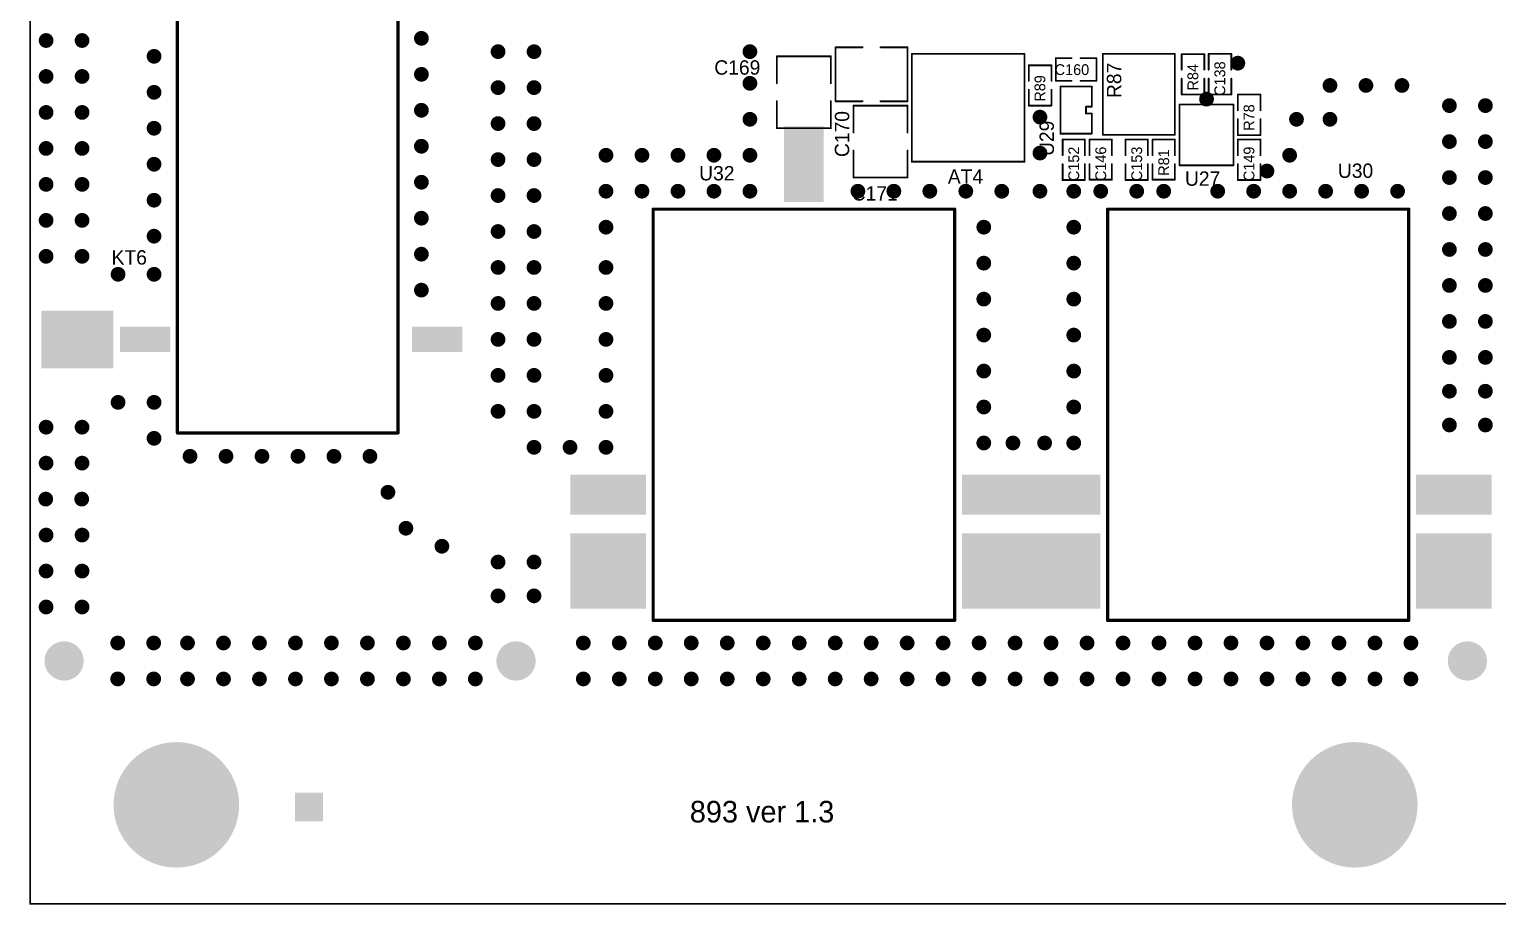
# Model space of a CAD drawing. Extents: x 3.3 to 12.8, y -4.6 to 5.5.
# Drawn here: x 3.322 to 7.403, y 0.597 to 3.031 of the extents above; entities that cross this region are included whole.
import ezdxf

# ---------------------------------------------------------------- set-up
doc = ezdxf.new("R2010")
doc.units = 0
doc.header["$MEASUREMENT"] = 0
for name, color, linetype in [('1', 5, 'CONTINUOUS'), ('12', 1, 'CONTINUOUS'), ('5', 7, 'CONTINUOUS')]:
    doc.layers.add(name, color=color, linetype=linetype)

msp = doc.modelspace()

# ---------------------------------------------------------------- linework, layer by layer
at = {"layer": '1', "const_width": 0.003}
for points in [[(5.562, 2.831), (5.562, 2.981, -1), (5.564, 2.981), (5.564, 2.831, -1), (5.562, 2.831)], [(5.638, 2.98), (5.563, 2.98, -1), (5.563, 2.982), (5.638, 2.982, -1), (5.638, 2.98)], [(5.688, 2.982), (5.763, 2.982, -1), (5.763, 2.98), (5.688, 2.98, -1), (5.688, 2.982)], [(5.762, 2.831), (5.762, 2.981, -1), (5.764, 2.981), (5.764, 2.831, -1), (5.762, 2.831)], [(5.55, 2.955), (5.4, 2.955, -1), (5.4, 2.957), (5.55, 2.957, -1), (5.55, 2.955)], [(5.399, 2.881), (5.399, 2.956, -1), (5.401, 2.956), (5.401, 2.881, -1), (5.399, 2.881)], [(5.549, 2.881), (5.549, 2.956, -1), (5.551, 2.956), (5.551, 2.881, -1), (5.549, 2.881)], [(5.776, 2.963), (5.776, 2.663, -1), (5.774, 2.663), (5.774, 2.963, -1), (5.776, 2.963)], [(5.775, 2.964), (6.088, 2.964, -1), (6.088, 2.962), (5.775, 2.962, -1), (5.775, 2.964)], [(6.089, 2.963), (6.089, 2.663, -1), (6.087, 2.663), (6.087, 2.963, -1), (6.089, 2.963)], [(6.174, 2.888), (6.174, 2.951, -1), (6.176, 2.951), (6.176, 2.888, -1), (6.174, 2.888)], [(6.175, 2.952), (6.219, 2.952, -1), (6.219, 2.95), (6.175, 2.95, -1), (6.175, 2.952)], [(6.288, 2.95), (6.244, 2.95, -1), (6.244, 2.952), (6.288, 2.952, -1), (6.288, 2.95)], [(6.287, 2.888), (6.287, 2.951, -1), (6.289, 2.951), (6.289, 2.888, -1), (6.287, 2.888)], [(6.307, 2.963), (6.307, 2.738, -1), (6.305, 2.738), (6.305, 2.963, -1), (6.307, 2.963)], [(6.506, 2.962), (6.306, 2.962, -1), (6.306, 2.964), (6.506, 2.964, -1), (6.506, 2.962)], [(6.507, 2.963), (6.507, 2.738, -1), (6.505, 2.738), (6.505, 2.963, -1), (6.507, 2.963)], [(6.525, 2.963), (6.588, 2.963, -1), (6.588, 2.961), (6.525, 2.961, -1), (6.525, 2.963)], [(6.526, 2.962), (6.526, 2.919, -1), (6.524, 2.919), (6.524, 2.962, -1), (6.526, 2.962)], [(6.589, 2.962), (6.589, 2.919, -1), (6.587, 2.919), (6.587, 2.962, -1), (6.589, 2.962)], [(6.6, 2.964), (6.663, 2.964, -1), (6.663, 2.962), (6.6, 2.962, -1), (6.6, 2.964)], [(6.601, 2.963), (6.601, 2.919, -1), (6.599, 2.919), (6.599, 2.963, -1), (6.601, 2.963)], [(6.664, 2.963), (6.664, 2.919, -1), (6.662, 2.919), (6.662, 2.963, -1), (6.664, 2.963)], [(6.1, 2.932), (6.163, 2.932, -1), (6.163, 2.93), (6.1, 2.93, -1), (6.1, 2.932)], [(6.101, 2.931), (6.101, 2.888, -1), (6.099, 2.888), (6.099, 2.931, -1), (6.101, 2.931)], [(6.164, 2.931), (6.164, 2.888, -1), (6.162, 2.888), (6.162, 2.931, -1), (6.164, 2.931)], [(6.099, 2.819), (6.099, 2.863, -1), (6.101, 2.863), (6.101, 2.819, -1), (6.099, 2.819)], [(6.162, 2.819), (6.162, 2.863, -1), (6.164, 2.863), (6.164, 2.819, -1), (6.162, 2.819)], [(6.175, 2.889), (6.219, 2.889, -1), (6.219, 2.887), (6.175, 2.887, -1), (6.175, 2.889)], [(6.187, 2.741), (6.187, 2.872, -1), (6.189, 2.872), (6.189, 2.741, -1), (6.187, 2.741)], [(6.188, 2.873), (6.275, 2.873, -1), (6.275, 2.871), (6.188, 2.871, -1), (6.188, 2.873)], [(6.288, 2.887), (6.244, 2.887, -1), (6.244, 2.889), (6.288, 2.889, -1), (6.288, 2.887)], [(6.276, 2.872), (6.276, 2.816, -1), (6.274, 2.816), (6.274, 2.872, -1), (6.276, 2.872)], [(6.524, 2.85), (6.524, 2.894, -1), (6.526, 2.894), (6.526, 2.85, -1), (6.524, 2.85)], [(6.587, 2.85), (6.587, 2.894, -1), (6.589, 2.894), (6.589, 2.85, -1), (6.587, 2.85)], [(6.599, 2.85), (6.599, 2.894, -1), (6.601, 2.894), (6.601, 2.85, -1), (6.599, 2.85)], [(6.662, 2.85), (6.662, 2.894, -1), (6.664, 2.894), (6.664, 2.85, -1), (6.662, 2.85)], [(5.401, 2.831), (5.401, 2.756, -1), (5.399, 2.756), (5.399, 2.831, -1), (5.401, 2.831)], [(5.551, 2.831), (5.551, 2.756, -1), (5.549, 2.756), (5.549, 2.831, -1), (5.551, 2.831)], [(5.638, 2.83), (5.563, 2.83, -1), (5.563, 2.832), (5.638, 2.832, -1), (5.638, 2.83)], [(5.613, 2.82), (5.763, 2.82, -1), (5.763, 2.818), (5.613, 2.818, -1), (5.613, 2.82)], [(5.612, 2.744), (5.612, 2.819, -1), (5.614, 2.819), (5.614, 2.744, -1), (5.612, 2.744)], [(5.688, 2.832), (5.763, 2.832, -1), (5.763, 2.83), (5.688, 2.83, -1), (5.688, 2.832)], [(5.762, 2.744), (5.762, 2.819, -1), (5.764, 2.819), (5.764, 2.744, -1), (5.762, 2.744)], [(6.1, 2.82), (6.163, 2.82, -1), (6.163, 2.818), (6.1, 2.818, -1), (6.1, 2.82)], [(6.275, 2.815), (6.259, 2.815, -1), (6.259, 2.817), (6.275, 2.817, -1), (6.275, 2.815)], [(6.26, 2.816), (6.26, 2.797, -1), (6.258, 2.797), (6.258, 2.816, -1), (6.26, 2.816)], [(6.519, 2.823), (6.669, 2.823, -1), (6.669, 2.821), (6.519, 2.821, -1), (6.519, 2.823)], [(6.52, 2.822), (6.52, 2.653, -1), (6.518, 2.653), (6.518, 2.822, -1), (6.52, 2.822)], [(6.525, 2.851), (6.588, 2.851, -1), (6.588, 2.849), (6.525, 2.849, -1), (6.525, 2.851)], [(6.6, 2.851), (6.663, 2.851, -1), (6.663, 2.849), (6.6, 2.849, -1), (6.6, 2.851)], [(6.67, 2.822), (6.67, 2.653, -1), (6.668, 2.653), (6.668, 2.822, -1), (6.67, 2.822)], [(6.681, 2.851), (6.744, 2.851, -1), (6.744, 2.849), (6.681, 2.849, -1), (6.681, 2.851)], [(6.682, 2.85), (6.682, 2.806, -1), (6.68, 2.806), (6.68, 2.85, -1), (6.682, 2.85)], [(6.745, 2.85), (6.745, 2.806, -1), (6.743, 2.806), (6.743, 2.85, -1), (6.745, 2.85)], [(6.275, 2.796), (6.259, 2.796, -1), (6.259, 2.798), (6.275, 2.798, -1), (6.275, 2.796)], [(6.274, 2.741), (6.274, 2.797, -1), (6.276, 2.797), (6.276, 2.741, -1), (6.274, 2.741)], [(6.68, 2.737), (6.68, 2.781, -1), (6.682, 2.781), (6.682, 2.737, -1), (6.68, 2.737)], [(6.743, 2.737), (6.743, 2.781, -1), (6.745, 2.781), (6.745, 2.737, -1), (6.743, 2.737)], [(5.55, 2.755), (5.4, 2.755, -1), (5.4, 2.757), (5.55, 2.757, -1), (5.55, 2.755)], [(6.188, 2.742), (6.275, 2.742, -1), (6.275, 2.74), (6.188, 2.74, -1), (6.188, 2.742)], [(6.506, 2.737), (6.306, 2.737, -1), (6.306, 2.739), (6.506, 2.739, -1), (6.506, 2.737)], [(6.681, 2.738), (6.744, 2.738, -1), (6.744, 2.736), (6.681, 2.736, -1), (6.681, 2.738)], [(5.614, 2.694), (5.614, 2.619, -1), (5.612, 2.619), (5.612, 2.694, -1), (5.614, 2.694)], [(5.764, 2.694), (5.764, 2.619, -1), (5.762, 2.619), (5.762, 2.694, -1), (5.764, 2.694)], [(6.194, 2.726), (6.256, 2.726, -1), (6.256, 2.724), (6.194, 2.724, -1), (6.194, 2.726)], [(6.195, 2.725), (6.195, 2.681, -1), (6.193, 2.681), (6.193, 2.725, -1), (6.195, 2.725)], [(6.257, 2.725), (6.257, 2.681, -1), (6.255, 2.681), (6.255, 2.725, -1), (6.257, 2.725)], [(6.331, 2.724), (6.269, 2.724, -1), (6.269, 2.726), (6.331, 2.726, -1), (6.331, 2.724)], [(6.27, 2.725), (6.27, 2.681, -1), (6.268, 2.681), (6.268, 2.725, -1), (6.27, 2.725)], [(6.332, 2.725), (6.332, 2.681, -1), (6.33, 2.681), (6.33, 2.725, -1), (6.332, 2.725)], [(6.369, 2.726), (6.431, 2.726, -1), (6.431, 2.724), (6.369, 2.724, -1), (6.369, 2.726)], [(6.37, 2.725), (6.37, 2.681, -1), (6.368, 2.681), (6.368, 2.725, -1), (6.37, 2.725)], [(6.432, 2.725), (6.432, 2.681, -1), (6.43, 2.681), (6.43, 2.725, -1), (6.432, 2.725)], [(6.506, 2.724), (6.444, 2.724, -1), (6.444, 2.726), (6.506, 2.726, -1), (6.506, 2.724)], [(6.445, 2.725), (6.445, 2.681, -1), (6.443, 2.681), (6.443, 2.725, -1), (6.445, 2.725)], [(6.507, 2.725), (6.507, 2.681, -1), (6.505, 2.681), (6.505, 2.725, -1), (6.507, 2.725)], [(6.681, 2.726), (6.744, 2.726, -1), (6.744, 2.724), (6.681, 2.724, -1), (6.681, 2.726)], [(6.682, 2.725), (6.682, 2.681, -1), (6.68, 2.681), (6.68, 2.725, -1), (6.682, 2.725)], [(6.745, 2.725), (6.745, 2.681, -1), (6.743, 2.681), (6.743, 2.725, -1), (6.745, 2.725)], [(5.775, 2.664), (6.088, 2.664, -1), (6.088, 2.662), (5.775, 2.662, -1), (5.775, 2.664)], [(6.193, 2.612), (6.193, 2.656, -1), (6.195, 2.656), (6.195, 2.612, -1), (6.193, 2.612)], [(6.255, 2.612), (6.255, 2.656, -1), (6.257, 2.656), (6.257, 2.612, -1), (6.255, 2.612)], [(6.268, 2.613), (6.268, 2.656, -1), (6.27, 2.656), (6.27, 2.613, -1), (6.268, 2.613)], [(6.33, 2.613), (6.33, 2.656, -1), (6.332, 2.656), (6.332, 2.613, -1), (6.33, 2.613)], [(6.368, 2.612), (6.368, 2.656, -1), (6.37, 2.656), (6.37, 2.612, -1), (6.368, 2.612)], [(6.43, 2.612), (6.43, 2.656, -1), (6.432, 2.656), (6.432, 2.612, -1), (6.43, 2.612)], [(6.443, 2.613), (6.443, 2.656, -1), (6.445, 2.656), (6.445, 2.613, -1), (6.443, 2.613)], [(6.505, 2.613), (6.505, 2.656, -1), (6.507, 2.656), (6.507, 2.613, -1), (6.505, 2.613)], [(6.519, 2.654), (6.669, 2.654, -1), (6.669, 2.652), (6.519, 2.652, -1), (6.519, 2.654)], [(6.68, 2.612), (6.68, 2.656, -1), (6.682, 2.656), (6.682, 2.612, -1), (6.68, 2.612)], [(6.743, 2.612), (6.743, 2.656, -1), (6.745, 2.656), (6.745, 2.612, -1), (6.743, 2.612)], [(5.613, 2.62), (5.763, 2.62, -1), (5.763, 2.618), (5.613, 2.618, -1), (5.613, 2.62)], [(6.194, 2.613), (6.256, 2.613, -1), (6.256, 2.611), (6.194, 2.611, -1), (6.194, 2.613)], [(6.331, 2.612), (6.269, 2.612, -1), (6.269, 2.614), (6.331, 2.614, -1), (6.331, 2.612)], [(6.369, 2.613), (6.431, 2.613, -1), (6.431, 2.611), (6.369, 2.611, -1), (6.369, 2.613)], [(6.506, 2.612), (6.444, 2.612, -1), (6.444, 2.614), (6.506, 2.614, -1), (6.506, 2.612)], [(6.681, 2.613), (6.744, 2.613, -1), (6.744, 2.611), (6.681, 2.611, -1), (6.681, 2.613)]]:
    msp.add_lwpolyline(points, format="xyb", dxfattribs=at)
at = {"layer": '5'}
for points, const_width in [([(3.326, 5.513), (3.326, 0.6, -1), (3.324, 0.6), (3.324, 5.513, -1), (3.326, 5.513)], 0.003), ([(3.736, 3.609), (3.736, 1.909, -1), (3.732, 1.909), (3.732, 3.609, -1), (3.736, 3.609)], 0.005), ([(4.349, 3.609), (4.349, 1.909, -1), (4.345, 1.909), (4.345, 3.609, -1), (4.349, 3.609)], 0.005), ([(3.369, 3.01), (3.369, 3.01, -1), (3.369, 2.99), (3.369, 2.99, -1), (3.369, 3.01)], 0.021), ([(3.469, 3.01), (3.469, 3.01, -1), (3.469, 2.99), (3.469, 2.99, -1), (3.469, 3.01)], 0.021), ([(4.412, 3.016), (4.412, 3.016, -1), (4.412, 2.996), (4.412, 2.996, -1), (4.412, 3.016)], 0.021), ([(4.625, 2.979), (4.625, 2.979, -1), (4.625, 2.959), (4.625, 2.959, -1), (4.625, 2.979)], 0.021), ([(4.725, 2.979), (4.725, 2.979, -1), (4.725, 2.959), (4.725, 2.959, -1), (4.725, 2.979)], 0.021), ([(5.325, 2.979), (5.325, 2.979, -1), (5.325, 2.959), (5.325, 2.959, -1), (5.325, 2.979)], 0.021), ([(3.669, 2.966), (3.669, 2.966, -1), (3.669, 2.946), (3.669, 2.946, -1), (3.669, 2.966)], 0.021), ([(6.681, 2.947), (6.681, 2.947, -1), (6.681, 2.927), (6.681, 2.927, -1), (6.681, 2.947)], 0.021), ([(3.369, 2.91), (3.369, 2.91, -1), (3.369, 2.89), (3.369, 2.89, -1), (3.369, 2.91)], 0.021), ([(3.469, 2.91), (3.469, 2.91, -1), (3.469, 2.89), (3.469, 2.89, -1), (3.469, 2.91)], 0.021), ([(4.412, 2.916), (4.412, 2.916, -1), (4.412, 2.896), (4.412, 2.896, -1), (4.412, 2.916)], 0.021), ([(5.325, 2.891), (5.325, 2.891, -1), (5.325, 2.871), (5.325, 2.871, -1), (5.325, 2.891)], 0.021), ([(3.669, 2.866), (3.669, 2.866, -1), (3.669, 2.846), (3.669, 2.846, -1), (3.669, 2.866)], 0.021), ([(4.625, 2.879), (4.625, 2.879, -1), (4.625, 2.859), (4.625, 2.859, -1), (4.625, 2.879)], 0.021), ([(4.725, 2.879), (4.725, 2.879, -1), (4.725, 2.859), (4.725, 2.859, -1), (4.725, 2.879)], 0.021), ([(6.594, 2.847), (6.594, 2.847, -1), (6.594, 2.827), (6.594, 2.827, -1), (6.594, 2.847)], 0.021), ([(6.937, 2.885), (6.937, 2.885, -1), (6.937, 2.865), (6.937, 2.865, -1), (6.937, 2.885)], 0.021), ([(7.037, 2.885), (7.037, 2.885, -1), (7.037, 2.865), (7.037, 2.865, -1), (7.037, 2.885)], 0.021), ([(7.137, 2.885), (7.137, 2.885, -1), (7.137, 2.865), (7.137, 2.865, -1), (7.137, 2.885)], 0.021), ([(3.369, 2.81), (3.369, 2.81, -1), (3.369, 2.79), (3.369, 2.79, -1), (3.369, 2.81)], 0.021), ([(3.469, 2.81), (3.469, 2.81, -1), (3.469, 2.79), (3.469, 2.79, -1), (3.469, 2.81)], 0.021), ([(4.412, 2.816), (4.412, 2.816, -1), (4.412, 2.796), (4.412, 2.796, -1), (4.412, 2.816)], 0.021), ([(7.269, 2.829), (7.269, 2.829, -1), (7.269, 2.809), (7.269, 2.809, -1), (7.269, 2.829)], 0.021), ([(7.369, 2.829), (7.369, 2.829, -1), (7.369, 2.809), (7.369, 2.809, -1), (7.369, 2.829)], 0.021), ([(3.669, 2.766), (3.669, 2.766, -1), (3.669, 2.746), (3.669, 2.746, -1), (3.669, 2.766)], 0.021), ([(4.625, 2.779), (4.625, 2.779, -1), (4.625, 2.759), (4.625, 2.759, -1), (4.625, 2.779)], 0.021), ([(4.725, 2.779), (4.725, 2.779, -1), (4.725, 2.759), (4.725, 2.759, -1), (4.725, 2.779)], 0.021), ([(5.325, 2.791), (5.325, 2.791, -1), (5.325, 2.771), (5.325, 2.771, -1), (5.325, 2.791)], 0.021), ([(6.131, 2.797), (6.131, 2.797, -1), (6.131, 2.777), (6.131, 2.777, -1), (6.131, 2.797)], 0.021), ([(6.844, 2.791), (6.844, 2.791, -1), (6.844, 2.771), (6.844, 2.771, -1), (6.844, 2.791)], 0.021), ([(6.937, 2.791), (6.937, 2.791, -1), (6.937, 2.771), (6.937, 2.771, -1), (6.937, 2.791)], 0.021), ([(7.269, 2.729), (7.269, 2.729, -1), (7.269, 2.709), (7.269, 2.709, -1), (7.269, 2.729)], 0.021), ([(7.369, 2.729), (7.369, 2.729, -1), (7.369, 2.709), (7.369, 2.709, -1), (7.369, 2.729)], 0.021), ([(3.369, 2.71), (3.369, 2.71, -1), (3.369, 2.69), (3.369, 2.69, -1), (3.369, 2.71)], 0.021), ([(3.469, 2.71), (3.469, 2.71, -1), (3.469, 2.69), (3.469, 2.69, -1), (3.469, 2.71)], 0.021), ([(4.412, 2.716), (4.412, 2.716, -1), (4.412, 2.696), (4.412, 2.696, -1), (4.412, 2.716)], 0.021), ([(4.925, 2.691), (4.925, 2.691, -1), (4.925, 2.671), (4.925, 2.671, -1), (4.925, 2.691)], 0.021), ([(5.025, 2.691), (5.025, 2.691, -1), (5.025, 2.671), (5.025, 2.671, -1), (5.025, 2.691)], 0.021), ([(5.125, 2.691), (5.125, 2.691, -1), (5.125, 2.671), (5.125, 2.671, -1), (5.125, 2.691)], 0.021), ([(5.225, 2.691), (5.225, 2.691, -1), (5.225, 2.671), (5.225, 2.671, -1), (5.225, 2.691)], 0.021), ([(5.325, 2.691), (5.325, 2.691, -1), (5.325, 2.671), (5.325, 2.671, -1), (5.325, 2.691)], 0.021), ([(6.131, 2.697), (6.131, 2.697, -1), (6.131, 2.677), (6.131, 2.677, -1), (6.131, 2.697)], 0.021), ([(6.825, 2.691), (6.825, 2.691, -1), (6.825, 2.671), (6.825, 2.671, -1), (6.825, 2.691)], 0.021), ([(3.669, 2.666), (3.669, 2.666, -1), (3.669, 2.646), (3.669, 2.646, -1), (3.669, 2.666)], 0.021), ([(4.625, 2.679), (4.625, 2.679, -1), (4.625, 2.659), (4.625, 2.659, -1), (4.625, 2.679)], 0.021), ([(4.725, 2.679), (4.725, 2.679, -1), (4.725, 2.659), (4.725, 2.659, -1), (4.725, 2.679)], 0.021), ([(6.762, 2.647), (6.762, 2.647, -1), (6.762, 2.627), (6.762, 2.627, -1), (6.762, 2.647)], 0.021), ([(3.369, 2.61), (3.369, 2.61, -1), (3.369, 2.59), (3.369, 2.59, -1), (3.369, 2.61)], 0.021), ([(3.469, 2.61), (3.469, 2.61, -1), (3.469, 2.59), (3.469, 2.59, -1), (3.469, 2.61)], 0.021), ([(4.412, 2.616), (4.412, 2.616, -1), (4.412, 2.596), (4.412, 2.596, -1), (4.412, 2.616)], 0.021), ([(7.269, 2.629), (7.269, 2.629, -1), (7.269, 2.609), (7.269, 2.609, -1), (7.269, 2.629)], 0.021), ([(7.369, 2.629), (7.369, 2.629, -1), (7.369, 2.609), (7.369, 2.609, -1), (7.369, 2.629)], 0.021), ([(3.669, 2.566), (3.669, 2.566, -1), (3.669, 2.546), (3.669, 2.546, -1), (3.669, 2.566)], 0.021), ([(4.625, 2.579), (4.625, 2.579, -1), (4.625, 2.559), (4.625, 2.559, -1), (4.625, 2.579)], 0.021), ([(4.725, 2.579), (4.725, 2.579, -1), (4.725, 2.559), (4.725, 2.559, -1), (4.725, 2.579)], 0.021), ([(4.925, 2.591), (4.925, 2.591, -1), (4.925, 2.571), (4.925, 2.571, -1), (4.925, 2.591)], 0.021), ([(5.025, 2.591), (5.025, 2.591, -1), (5.025, 2.571), (5.025, 2.571, -1), (5.025, 2.591)], 0.021), ([(5.125, 2.591), (5.125, 2.591, -1), (5.125, 2.571), (5.125, 2.571, -1), (5.125, 2.591)], 0.021), ([(5.225, 2.591), (5.225, 2.591, -1), (5.225, 2.571), (5.225, 2.571, -1), (5.225, 2.591)], 0.021), ([(5.325, 2.591), (5.325, 2.591, -1), (5.325, 2.571), (5.325, 2.571, -1), (5.325, 2.591)], 0.021), ([(5.625, 2.591), (5.625, 2.591, -1), (5.625, 2.571), (5.625, 2.571, -1), (5.625, 2.591)], 0.021), ([(5.725, 2.591), (5.725, 2.591, -1), (5.725, 2.571), (5.725, 2.571, -1), (5.725, 2.591)], 0.021), ([(5.825, 2.591), (5.825, 2.591, -1), (5.825, 2.571), (5.825, 2.571, -1), (5.825, 2.591)], 0.021), ([(5.925, 2.591), (5.925, 2.591, -1), (5.925, 2.571), (5.925, 2.571, -1), (5.925, 2.591)], 0.021), ([(6.025, 2.591), (6.025, 2.591, -1), (6.025, 2.571), (6.025, 2.571, -1), (6.025, 2.591)], 0.021), ([(6.131, 2.591), (6.131, 2.591, -1), (6.131, 2.571), (6.131, 2.571, -1), (6.131, 2.591)], 0.021), ([(6.225, 2.591), (6.225, 2.591, -1), (6.225, 2.571), (6.225, 2.571, -1), (6.225, 2.591)], 0.021), ([(6.3, 2.591), (6.3, 2.591, -1), (6.3, 2.571), (6.3, 2.571, -1), (6.3, 2.591)], 0.021), ([(6.4, 2.591), (6.4, 2.591, -1), (6.4, 2.571), (6.4, 2.571, -1), (6.4, 2.591)], 0.021), ([(6.475, 2.591), (6.475, 2.591, -1), (6.475, 2.571), (6.475, 2.571, -1), (6.475, 2.591)], 0.021), ([(6.625, 2.591), (6.625, 2.591, -1), (6.625, 2.571), (6.625, 2.571, -1), (6.625, 2.591)], 0.021), ([(6.725, 2.591), (6.725, 2.591, -1), (6.725, 2.571), (6.725, 2.571, -1), (6.725, 2.591)], 0.021), ([(6.825, 2.591), (6.825, 2.591, -1), (6.825, 2.571), (6.825, 2.571, -1), (6.825, 2.591)], 0.021), ([(6.925, 2.591), (6.925, 2.591, -1), (6.925, 2.571), (6.925, 2.571, -1), (6.925, 2.591)], 0.021), ([(7.025, 2.591), (7.025, 2.591, -1), (7.025, 2.571), (7.025, 2.571, -1), (7.025, 2.591)], 0.021), ([(7.125, 2.591), (7.125, 2.591, -1), (7.125, 2.571), (7.125, 2.571, -1), (7.125, 2.591)], 0.021), ([(5.056, 2.533), (5.894, 2.533, -1), (5.894, 2.529), (5.056, 2.529, -1), (5.056, 2.533)], 0.005), ([(5.058, 2.531), (5.058, 1.388, -1), (5.054, 1.388), (5.054, 2.531, -1), (5.058, 2.531)], 0.005), ([(5.896, 2.531), (5.896, 1.388, -1), (5.892, 1.388), (5.892, 2.531, -1), (5.896, 2.531)], 0.005), ([(6.319, 2.533), (7.156, 2.533, -1), (7.156, 2.529), (6.319, 2.529, -1), (6.319, 2.533)], 0.005), ([(6.317, 1.388), (6.317, 2.531, -1), (6.321, 2.531), (6.321, 1.388, -1), (6.317, 1.388)], 0.005), ([(7.154, 1.388), (7.154, 2.531, -1), (7.158, 2.531), (7.158, 1.388, -1), (7.154, 1.388)], 0.005), ([(7.269, 2.529), (7.269, 2.529, -1), (7.269, 2.509), (7.269, 2.509, -1), (7.269, 2.529)], 0.021), ([(7.369, 2.529), (7.369, 2.529, -1), (7.369, 2.509), (7.369, 2.509, -1), (7.369, 2.529)], 0.021), ([(3.369, 2.51), (3.369, 2.51, -1), (3.369, 2.49), (3.369, 2.49, -1), (3.369, 2.51)], 0.021), ([(3.469, 2.51), (3.469, 2.51, -1), (3.469, 2.49), (3.469, 2.49, -1), (3.469, 2.51)], 0.021), ([(4.412, 2.516), (4.412, 2.516, -1), (4.412, 2.496), (4.412, 2.496, -1), (4.412, 2.516)], 0.021), ([(4.625, 2.479), (4.625, 2.479, -1), (4.625, 2.459), (4.625, 2.459, -1), (4.625, 2.479)], 0.021), ([(4.725, 2.479), (4.725, 2.479, -1), (4.725, 2.459), (4.725, 2.459, -1), (4.725, 2.479)], 0.021), ([(4.925, 2.491), (4.925, 2.491, -1), (4.925, 2.471), (4.925, 2.471, -1), (4.925, 2.491)], 0.021), ([(5.975, 2.491), (5.975, 2.491, -1), (5.975, 2.471), (5.975, 2.471, -1), (5.975, 2.491)], 0.021), ([(6.225, 2.491), (6.225, 2.491, -1), (6.225, 2.471), (6.225, 2.471, -1), (6.225, 2.491)], 0.021), ([(3.669, 2.466), (3.669, 2.466, -1), (3.669, 2.446), (3.669, 2.446, -1), (3.669, 2.466)], 0.021), ([(3.369, 2.41), (3.369, 2.41, -1), (3.369, 2.39), (3.369, 2.39, -1), (3.369, 2.41)], 0.021), ([(3.469, 2.41), (3.469, 2.41, -1), (3.469, 2.39), (3.469, 2.39, -1), (3.469, 2.41)], 0.021), ([(4.412, 2.416), (4.412, 2.416, -1), (4.412, 2.396), (4.412, 2.396, -1), (4.412, 2.416)], 0.021), ([(7.269, 2.429), (7.269, 2.429, -1), (7.269, 2.409), (7.269, 2.409, -1), (7.269, 2.429)], 0.021), ([(7.369, 2.429), (7.369, 2.429, -1), (7.369, 2.409), (7.369, 2.409, -1), (7.369, 2.429)], 0.021), ([(3.569, 2.36), (3.569, 2.36, -1), (3.569, 2.34), (3.569, 2.34, -1), (3.569, 2.36)], 0.021), ([(3.669, 2.36), (3.669, 2.36, -1), (3.669, 2.34), (3.669, 2.34, -1), (3.669, 2.36)], 0.021), ([(4.625, 2.379), (4.625, 2.379, -1), (4.625, 2.359), (4.625, 2.359, -1), (4.625, 2.379)], 0.021), ([(4.725, 2.379), (4.725, 2.379, -1), (4.725, 2.359), (4.725, 2.359, -1), (4.725, 2.379)], 0.021), ([(4.925, 2.379), (4.925, 2.379, -1), (4.925, 2.359), (4.925, 2.359, -1), (4.925, 2.379)], 0.021), ([(5.975, 2.391), (5.975, 2.391, -1), (5.975, 2.371), (5.975, 2.371, -1), (5.975, 2.391)], 0.021), ([(6.225, 2.391), (6.225, 2.391, -1), (6.225, 2.371), (6.225, 2.371, -1), (6.225, 2.391)], 0.021), ([(4.412, 2.316), (4.412, 2.316, -1), (4.412, 2.296), (4.412, 2.296, -1), (4.412, 2.316)], 0.021), ([(7.269, 2.329), (7.269, 2.329, -1), (7.269, 2.309), (7.269, 2.309, -1), (7.269, 2.329)], 0.021), ([(7.369, 2.329), (7.369, 2.329, -1), (7.369, 2.309), (7.369, 2.309, -1), (7.369, 2.329)], 0.021), ([(4.625, 2.279), (4.625, 2.279, -1), (4.625, 2.259), (4.625, 2.259, -1), (4.625, 2.279)], 0.021), ([(4.725, 2.279), (4.725, 2.279, -1), (4.725, 2.259), (4.725, 2.259, -1), (4.725, 2.279)], 0.021), ([(4.925, 2.279), (4.925, 2.279, -1), (4.925, 2.259), (4.925, 2.259, -1), (4.925, 2.279)], 0.021), ([(5.975, 2.291), (5.975, 2.291, -1), (5.975, 2.271), (5.975, 2.271, -1), (5.975, 2.291)], 0.021), ([(6.225, 2.291), (6.225, 2.291, -1), (6.225, 2.271), (6.225, 2.271, -1), (6.225, 2.291)], 0.021), ([(7.269, 2.229), (7.269, 2.229, -1), (7.269, 2.209), (7.269, 2.209, -1), (7.269, 2.229)], 0.021), ([(7.369, 2.229), (7.369, 2.229, -1), (7.369, 2.209), (7.369, 2.209, -1), (7.369, 2.229)], 0.021), ([(4.625, 2.179), (4.625, 2.179, -1), (4.625, 2.159), (4.625, 2.159, -1), (4.625, 2.179)], 0.021), ([(4.725, 2.179), (4.725, 2.179, -1), (4.725, 2.159), (4.725, 2.159, -1), (4.725, 2.179)], 0.021), ([(4.925, 2.179), (4.925, 2.179, -1), (4.925, 2.159), (4.925, 2.159, -1), (4.925, 2.179)], 0.021), ([(5.975, 2.191), (5.975, 2.191, -1), (5.975, 2.171), (5.975, 2.171, -1), (5.975, 2.191)], 0.021), ([(6.225, 2.191), (6.225, 2.191, -1), (6.225, 2.171), (6.225, 2.171, -1), (6.225, 2.191)], 0.021), ([(7.269, 2.129), (7.269, 2.129, -1), (7.269, 2.109), (7.269, 2.109, -1), (7.269, 2.129)], 0.021), ([(7.369, 2.129), (7.369, 2.129, -1), (7.369, 2.109), (7.369, 2.109, -1), (7.369, 2.129)], 0.021), ([(4.625, 2.079), (4.625, 2.079, -1), (4.625, 2.059), (4.625, 2.059, -1), (4.625, 2.079)], 0.021), ([(4.725, 2.079), (4.725, 2.079, -1), (4.725, 2.059), (4.725, 2.059, -1), (4.725, 2.079)], 0.021), ([(4.925, 2.079), (4.925, 2.079, -1), (4.925, 2.059), (4.925, 2.059, -1), (4.925, 2.079)], 0.021), ([(5.975, 2.091), (5.975, 2.091, -1), (5.975, 2.071), (5.975, 2.071, -1), (5.975, 2.091)], 0.021), ([(6.225, 2.091), (6.225, 2.091, -1), (6.225, 2.071), (6.225, 2.071, -1), (6.225, 2.091)], 0.021), ([(7.269, 2.035), (7.269, 2.035, -1), (7.269, 2.015), (7.269, 2.015, -1), (7.269, 2.035)], 0.021), ([(7.369, 2.035), (7.369, 2.035, -1), (7.369, 2.015), (7.369, 2.015, -1), (7.369, 2.035)], 0.021), ([(3.569, 2.004), (3.569, 2.004, -1), (3.569, 1.984), (3.569, 1.984, -1), (3.569, 2.004)], 0.021), ([(3.669, 2.004), (3.669, 2.004, -1), (3.669, 1.984), (3.669, 1.984, -1), (3.669, 2.004)], 0.021), ([(5.975, 1.991), (5.975, 1.991, -1), (5.975, 1.971), (5.975, 1.971, -1), (5.975, 1.991)], 0.021), ([(6.225, 1.991), (6.225, 1.991, -1), (6.225, 1.971), (6.225, 1.971, -1), (6.225, 1.991)], 0.021), ([(4.625, 1.979), (4.625, 1.979, -1), (4.625, 1.959), (4.625, 1.959, -1), (4.625, 1.979)], 0.021), ([(4.725, 1.979), (4.725, 1.979, -1), (4.725, 1.959), (4.725, 1.959, -1), (4.725, 1.979)], 0.021), ([(4.925, 1.979), (4.925, 1.979, -1), (4.925, 1.959), (4.925, 1.959, -1), (4.925, 1.979)], 0.021), ([(3.369, 1.935), (3.369, 1.935, -1), (3.369, 1.915), (3.369, 1.915, -1), (3.369, 1.935)], 0.021), ([(3.469, 1.935), (3.469, 1.935, -1), (3.469, 1.915), (3.469, 1.915, -1), (3.469, 1.935)], 0.021), ([(7.269, 1.941), (7.269, 1.941, -1), (7.269, 1.921), (7.269, 1.921, -1), (7.269, 1.941)], 0.021), ([(7.369, 1.941), (7.369, 1.941, -1), (7.369, 1.921), (7.369, 1.921, -1), (7.369, 1.941)], 0.021), ([(3.669, 1.904), (3.669, 1.904, -1), (3.669, 1.884), (3.669, 1.884, -1), (3.669, 1.904)], 0.021), ([(3.734, 1.911), (4.347, 1.911, -1), (4.347, 1.907), (3.734, 1.907, -1), (3.734, 1.911)], 0.005), ([(4.725, 1.879), (4.725, 1.879, -1), (4.725, 1.859), (4.725, 1.859, -1), (4.725, 1.879)], 0.021), ([(4.825, 1.879), (4.825, 1.879, -1), (4.825, 1.859), (4.825, 1.859, -1), (4.825, 1.879)], 0.021), ([(4.925, 1.879), (4.925, 1.879, -1), (4.925, 1.859), (4.925, 1.859, -1), (4.925, 1.879)], 0.021), ([(5.975, 1.891), (5.975, 1.891, -1), (5.975, 1.871), (5.975, 1.871, -1), (5.975, 1.891)], 0.021), ([(6.056, 1.891), (6.056, 1.891, -1), (6.056, 1.871), (6.056, 1.871, -1), (6.056, 1.891)], 0.021), ([(6.144, 1.891), (6.144, 1.891, -1), (6.144, 1.871), (6.144, 1.871, -1), (6.144, 1.891)], 0.021), ([(6.225, 1.891), (6.225, 1.891, -1), (6.225, 1.871), (6.225, 1.871, -1), (6.225, 1.891)], 0.021), ([(3.369, 1.835), (3.369, 1.835, -1), (3.369, 1.815), (3.369, 1.815, -1), (3.369, 1.835)], 0.021), ([(3.469, 1.835), (3.469, 1.835, -1), (3.469, 1.815), (3.469, 1.815, -1), (3.469, 1.835)], 0.021), ([(3.769, 1.854), (3.769, 1.854, -1), (3.769, 1.834), (3.769, 1.834, -1), (3.769, 1.854)], 0.021), ([(3.869, 1.854), (3.869, 1.854, -1), (3.869, 1.834), (3.869, 1.834, -1), (3.869, 1.854)], 0.021), ([(3.969, 1.854), (3.969, 1.854, -1), (3.969, 1.834), (3.969, 1.834, -1), (3.969, 1.854)], 0.021), ([(4.069, 1.854), (4.069, 1.854, -1), (4.069, 1.834), (4.069, 1.834, -1), (4.069, 1.854)], 0.021), ([(4.169, 1.854), (4.169, 1.854, -1), (4.169, 1.834), (4.169, 1.834, -1), (4.169, 1.854)], 0.021), ([(4.269, 1.854), (4.269, 1.854, -1), (4.269, 1.834), (4.269, 1.834, -1), (4.269, 1.854)], 0.021), ([(4.319, 1.754), (4.319, 1.754, -1), (4.319, 1.734), (4.319, 1.734, -1), (4.319, 1.754)], 0.021), ([(3.368, 1.735), (3.368, 1.735, -1), (3.368, 1.715), (3.368, 1.715, -1), (3.368, 1.735)], 0.021), ([(3.468, 1.735), (3.468, 1.735, -1), (3.468, 1.715), (3.468, 1.715, -1), (3.468, 1.735)], 0.021), ([(3.369, 1.635), (3.369, 1.635, -1), (3.369, 1.615), (3.369, 1.615, -1), (3.369, 1.635)], 0.021), ([(3.469, 1.635), (3.469, 1.635, -1), (3.469, 1.615), (3.469, 1.615, -1), (3.469, 1.635)], 0.021), ([(4.369, 1.654), (4.369, 1.654, -1), (4.369, 1.634), (4.369, 1.634, -1), (4.369, 1.654)], 0.021), ([(4.469, 1.604), (4.469, 1.604, -1), (4.469, 1.584), (4.469, 1.584, -1), (4.469, 1.604)], 0.021), ([(4.625, 1.56), (4.625, 1.56, -1), (4.625, 1.54), (4.625, 1.54, -1), (4.625, 1.56)], 0.021), ([(4.725, 1.56), (4.725, 1.56, -1), (4.725, 1.54), (4.725, 1.54, -1), (4.725, 1.56)], 0.021), ([(3.369, 1.535), (3.369, 1.535, -1), (3.369, 1.515), (3.369, 1.515, -1), (3.369, 1.535)], 0.021), ([(3.469, 1.535), (3.469, 1.535, -1), (3.469, 1.515), (3.469, 1.515, -1), (3.469, 1.535)], 0.021), ([(4.625, 1.466), (4.625, 1.466, -1), (4.625, 1.446), (4.625, 1.446, -1), (4.625, 1.466)], 0.021), ([(4.725, 1.466), (4.725, 1.466, -1), (4.725, 1.446), (4.725, 1.446, -1), (4.725, 1.466)], 0.021), ([(3.369, 1.435), (3.369, 1.435, -1), (3.369, 1.415), (3.369, 1.415, -1), (3.369, 1.435)], 0.021), ([(3.469, 1.435), (3.469, 1.435, -1), (3.469, 1.415), (3.469, 1.415, -1), (3.469, 1.435)], 0.021), ([(5.056, 1.39), (5.894, 1.39, -1), (5.894, 1.386), (5.056, 1.386, -1), (5.056, 1.39)], 0.005), ([(6.319, 1.39), (7.156, 1.39, -1), (7.156, 1.386), (6.319, 1.386, -1), (6.319, 1.39)], 0.005), ([(3.419, 1.302), (3.419, 1.302, -1), (3.419, 1.248), (3.419, 1.248, -1), (3.419, 1.302)], 0.055), ([(3.568, 1.335), (3.568, 1.335, -1), (3.568, 1.315), (3.568, 1.315, -1), (3.568, 1.335)], 0.021), ([(3.668, 1.335), (3.668, 1.335, -1), (3.668, 1.315), (3.668, 1.315, -1), (3.668, 1.335)], 0.021), ([(3.762, 1.335), (3.762, 1.335, -1), (3.762, 1.315), (3.762, 1.315, -1), (3.762, 1.335)], 0.021), ([(3.862, 1.335), (3.862, 1.335, -1), (3.862, 1.315), (3.862, 1.315, -1), (3.862, 1.335)], 0.021), ([(3.962, 1.335), (3.962, 1.335, -1), (3.962, 1.315), (3.962, 1.315, -1), (3.962, 1.335)], 0.021), ([(4.062, 1.335), (4.062, 1.335, -1), (4.062, 1.315), (4.062, 1.315, -1), (4.062, 1.335)], 0.021), ([(4.162, 1.335), (4.162, 1.335, -1), (4.162, 1.315), (4.162, 1.315, -1), (4.162, 1.335)], 0.021), ([(4.262, 1.335), (4.262, 1.335, -1), (4.262, 1.315), (4.262, 1.315, -1), (4.262, 1.335)], 0.021), ([(4.362, 1.335), (4.362, 1.335, -1), (4.362, 1.315), (4.362, 1.315, -1), (4.362, 1.335)], 0.021), ([(4.462, 1.335), (4.462, 1.335, -1), (4.462, 1.315), (4.462, 1.315, -1), (4.462, 1.335)], 0.021), ([(4.562, 1.335), (4.562, 1.335, -1), (4.562, 1.315), (4.562, 1.315, -1), (4.562, 1.335)], 0.021), ([(4.675, 1.302), (4.675, 1.302, -1), (4.675, 1.248), (4.675, 1.248, -1), (4.675, 1.302)], 0.055), ([(4.862, 1.335), (4.862, 1.335, -1), (4.862, 1.315), (4.862, 1.315, -1), (4.862, 1.335)], 0.021), ([(4.962, 1.335), (4.962, 1.335, -1), (4.962, 1.315), (4.962, 1.315, -1), (4.962, 1.335)], 0.021), ([(5.062, 1.335), (5.062, 1.335, -1), (5.062, 1.315), (5.062, 1.315, -1), (5.062, 1.335)], 0.021), ([(5.162, 1.335), (5.162, 1.335, -1), (5.162, 1.315), (5.162, 1.315, -1), (5.162, 1.335)], 0.021), ([(5.262, 1.335), (5.262, 1.335, -1), (5.262, 1.315), (5.262, 1.315, -1), (5.262, 1.335)], 0.021), ([(5.362, 1.335), (5.362, 1.335, -1), (5.362, 1.315), (5.362, 1.315, -1), (5.362, 1.335)], 0.021), ([(5.462, 1.335), (5.462, 1.335, -1), (5.462, 1.315), (5.462, 1.315, -1), (5.462, 1.335)], 0.021), ([(5.562, 1.335), (5.562, 1.335, -1), (5.562, 1.315), (5.562, 1.315, -1), (5.562, 1.335)], 0.021), ([(5.662, 1.335), (5.662, 1.335, -1), (5.662, 1.315), (5.662, 1.315, -1), (5.662, 1.335)], 0.021), ([(5.762, 1.335), (5.762, 1.335, -1), (5.762, 1.315), (5.762, 1.315, -1), (5.762, 1.335)], 0.021), ([(5.862, 1.335), (5.862, 1.335, -1), (5.862, 1.315), (5.862, 1.315, -1), (5.862, 1.335)], 0.021), ([(5.962, 1.335), (5.962, 1.335, -1), (5.962, 1.315), (5.962, 1.315, -1), (5.962, 1.335)], 0.021), ([(6.062, 1.335), (6.062, 1.335, -1), (6.062, 1.315), (6.062, 1.315, -1), (6.062, 1.335)], 0.021), ([(6.162, 1.335), (6.162, 1.335, -1), (6.162, 1.315), (6.162, 1.315, -1), (6.162, 1.335)], 0.021), ([(6.262, 1.335), (6.262, 1.335, -1), (6.262, 1.315), (6.262, 1.315, -1), (6.262, 1.335)], 0.021), ([(6.362, 1.335), (6.362, 1.335, -1), (6.362, 1.315), (6.362, 1.315, -1), (6.362, 1.335)], 0.021), ([(6.462, 1.335), (6.462, 1.335, -1), (6.462, 1.315), (6.462, 1.315, -1), (6.462, 1.335)], 0.021), ([(6.562, 1.335), (6.562, 1.335, -1), (6.562, 1.315), (6.562, 1.315, -1), (6.562, 1.335)], 0.021), ([(6.662, 1.335), (6.662, 1.335, -1), (6.662, 1.315), (6.662, 1.315, -1), (6.662, 1.335)], 0.021), ([(6.762, 1.335), (6.762, 1.335, -1), (6.762, 1.315), (6.762, 1.315, -1), (6.762, 1.335)], 0.021), ([(6.862, 1.335), (6.862, 1.335, -1), (6.862, 1.315), (6.862, 1.315, -1), (6.862, 1.335)], 0.021), ([(6.962, 1.335), (6.962, 1.335, -1), (6.962, 1.315), (6.962, 1.315, -1), (6.962, 1.335)], 0.021), ([(7.062, 1.335), (7.062, 1.335, -1), (7.062, 1.315), (7.062, 1.315, -1), (7.062, 1.335)], 0.021), ([(7.162, 1.335), (7.162, 1.335, -1), (7.162, 1.315), (7.162, 1.315, -1), (7.162, 1.335)], 0.021), ([(7.319, 1.302), (7.319, 1.302, -1), (7.319, 1.248), (7.319, 1.248, -1), (7.319, 1.302)], 0.055), ([(3.568, 1.235), (3.568, 1.235, -1), (3.568, 1.215), (3.568, 1.215, -1), (3.568, 1.235)], 0.021), ([(3.668, 1.235), (3.668, 1.235, -1), (3.668, 1.215), (3.668, 1.215, -1), (3.668, 1.235)], 0.021), ([(3.762, 1.235), (3.762, 1.235, -1), (3.762, 1.215), (3.762, 1.215, -1), (3.762, 1.235)], 0.021), ([(3.862, 1.235), (3.862, 1.235, -1), (3.862, 1.215), (3.862, 1.215, -1), (3.862, 1.235)], 0.021), ([(3.962, 1.235), (3.962, 1.235, -1), (3.962, 1.215), (3.962, 1.215, -1), (3.962, 1.235)], 0.021), ([(4.062, 1.235), (4.062, 1.235, -1), (4.062, 1.215), (4.062, 1.215, -1), (4.062, 1.235)], 0.021), ([(4.162, 1.235), (4.162, 1.235, -1), (4.162, 1.215), (4.162, 1.215, -1), (4.162, 1.235)], 0.021), ([(4.262, 1.235), (4.262, 1.235, -1), (4.262, 1.215), (4.262, 1.215, -1), (4.262, 1.235)], 0.021), ([(4.362, 1.235), (4.362, 1.235, -1), (4.362, 1.215), (4.362, 1.215, -1), (4.362, 1.235)], 0.021), ([(4.462, 1.235), (4.462, 1.235, -1), (4.462, 1.215), (4.462, 1.215, -1), (4.462, 1.235)], 0.021), ([(4.562, 1.235), (4.562, 1.235, -1), (4.562, 1.215), (4.562, 1.215, -1), (4.562, 1.235)], 0.021), ([(4.862, 1.235), (4.862, 1.235, -1), (4.862, 1.215), (4.862, 1.215, -1), (4.862, 1.235)], 0.021), ([(4.962, 1.235), (4.962, 1.235, -1), (4.962, 1.215), (4.962, 1.215, -1), (4.962, 1.235)], 0.021), ([(5.062, 1.235), (5.062, 1.235, -1), (5.062, 1.215), (5.062, 1.215, -1), (5.062, 1.235)], 0.021), ([(5.162, 1.235), (5.162, 1.235, -1), (5.162, 1.215), (5.162, 1.215, -1), (5.162, 1.235)], 0.021), ([(5.262, 1.235), (5.262, 1.235, -1), (5.262, 1.215), (5.262, 1.215, -1), (5.262, 1.235)], 0.021), ([(5.362, 1.235), (5.362, 1.235, -1), (5.362, 1.215), (5.362, 1.215, -1), (5.362, 1.235)], 0.021), ([(5.462, 1.235), (5.462, 1.235, -1), (5.462, 1.215), (5.462, 1.215, -1), (5.462, 1.235)], 0.021), ([(5.562, 1.235), (5.562, 1.235, -1), (5.562, 1.215), (5.562, 1.215, -1), (5.562, 1.235)], 0.021), ([(5.662, 1.235), (5.662, 1.235, -1), (5.662, 1.215), (5.662, 1.215, -1), (5.662, 1.235)], 0.021), ([(5.762, 1.235), (5.762, 1.235, -1), (5.762, 1.215), (5.762, 1.215, -1), (5.762, 1.235)], 0.021), ([(5.862, 1.235), (5.862, 1.235, -1), (5.862, 1.215), (5.862, 1.215, -1), (5.862, 1.235)], 0.021), ([(5.962, 1.235), (5.962, 1.235, -1), (5.962, 1.215), (5.962, 1.215, -1), (5.962, 1.235)], 0.021), ([(6.062, 1.235), (6.062, 1.235, -1), (6.062, 1.215), (6.062, 1.215, -1), (6.062, 1.235)], 0.021), ([(6.162, 1.235), (6.162, 1.235, -1), (6.162, 1.215), (6.162, 1.215, -1), (6.162, 1.235)], 0.021), ([(6.262, 1.235), (6.262, 1.235, -1), (6.262, 1.215), (6.262, 1.215, -1), (6.262, 1.235)], 0.021), ([(6.362, 1.235), (6.362, 1.235, -1), (6.362, 1.215), (6.362, 1.215, -1), (6.362, 1.235)], 0.021), ([(6.462, 1.235), (6.462, 1.235, -1), (6.462, 1.215), (6.462, 1.215, -1), (6.462, 1.235)], 0.021), ([(6.562, 1.235), (6.562, 1.235, -1), (6.562, 1.215), (6.562, 1.215, -1), (6.562, 1.235)], 0.021), ([(6.662, 1.235), (6.662, 1.235, -1), (6.662, 1.215), (6.662, 1.215, -1), (6.662, 1.235)], 0.021), ([(6.762, 1.235), (6.762, 1.235, -1), (6.762, 1.215), (6.762, 1.215, -1), (6.762, 1.235)], 0.021), ([(6.862, 1.235), (6.862, 1.235, -1), (6.862, 1.215), (6.862, 1.215, -1), (6.862, 1.235)], 0.021), ([(6.962, 1.235), (6.962, 1.235, -1), (6.962, 1.215), (6.962, 1.215, -1), (6.962, 1.235)], 0.021), ([(7.062, 1.235), (7.062, 1.235, -1), (7.062, 1.215), (7.062, 1.215, -1), (7.062, 1.235)], 0.021), ([(7.162, 1.235), (7.162, 1.235, -1), (7.162, 1.215), (7.162, 1.215, -1), (7.162, 1.235)], 0.021), ([(3.731, 0.962), (3.731, 0.962, -1), (3.731, 0.788), (3.731, 0.788, -1), (3.731, 0.962)], 0.175), ([(7.006, 0.962), (7.006, 0.962, -1), (7.006, 0.788), (7.006, 0.788, -1), (7.006, 0.962)], 0.175), ([(12.763, 0.599), (3.325, 0.599, -1), (3.325, 0.601), (12.763, 0.601, -1), (12.763, 0.599)], 0.003)]:
    msp.add_lwpolyline(points, format="xyb", dxfattribs=dict(at, const_width=const_width))
for points, const_width in [([(5.53, 2.656), (5.42, 2.656)], 0.21), ([(3.456, 2.089), (3.456, 2.249)], 0.2), ([(3.644, 2.204), (3.644, 2.134)], 0.14), ([(4.456, 2.204), (4.456, 2.134)], 0.14), ([(4.931, 1.793), (4.931, 1.682)], 0.21), ([(6.019, 1.793), (6.019, 1.682)], 0.21), ([(6.194, 1.793), (6.194, 1.682)], 0.21), ([(7.281, 1.793), (7.281, 1.682)], 0.21), ([(4.931, 1.63), (4.931, 1.42)], 0.21), ([(6.019, 1.63), (6.019, 1.42)], 0.21), ([(6.194, 1.63), (6.194, 1.42)], 0.21), ([(7.281, 1.63), (7.281, 1.42)], 0.21), ([(4.139, 0.869), (4.061, 0.869)], 0.079)]:
    msp.add_lwpolyline(points, dxfattribs=dict(at, const_width=const_width))

# ---------------------------------------------------------------- texts
at = {"layer": '1'}
for s, height, p in [('C169', 0.04, (5.226, 2.905)), ('U30', 0.04, (6.959, 2.618)), ('U32', 0.04, (5.184, 2.611)), ('AT4', 0.04, (5.875, 2.602)), ('U27', 0.04, (6.534, 2.596)), ('C171', 0.04, (5.608, 2.555)), ('KT6', 0.04, (3.551, 2.377)), ('893 ver 1.3', 0.06, (5.158, 0.826))]:
    msp.add_text(s, height=height, dxfattribs=at).set_placement(p)
for s, p in [('R87', (6.357, 2.84)), ('C170', (5.601, 2.676)), ('U29', (6.17, 2.679))]:
    msp.add_text(s, height=0.04, rotation=90, dxfattribs=at).set_placement(p)
at = {"layer": '12'}
for s, p in [('C138', (6.646, 2.846)), ('R89', (6.146, 2.83)), ('R84', (6.571, 2.861)), ('R78', (6.727, 2.749)), ('C152', (6.24, 2.609)), ('C146', (6.315, 2.609)), ('C153', (6.415, 2.609)), ('R81', (6.49, 2.624)), ('C149', (6.727, 2.609))]:
    msp.add_text(s, height=0.03, rotation=90, dxfattribs=at).set_placement(p)
msp.add_text('C160', height=0.03, dxfattribs=at).set_placement((6.172, 2.904))

doc.saveas('drawing.dxf')
